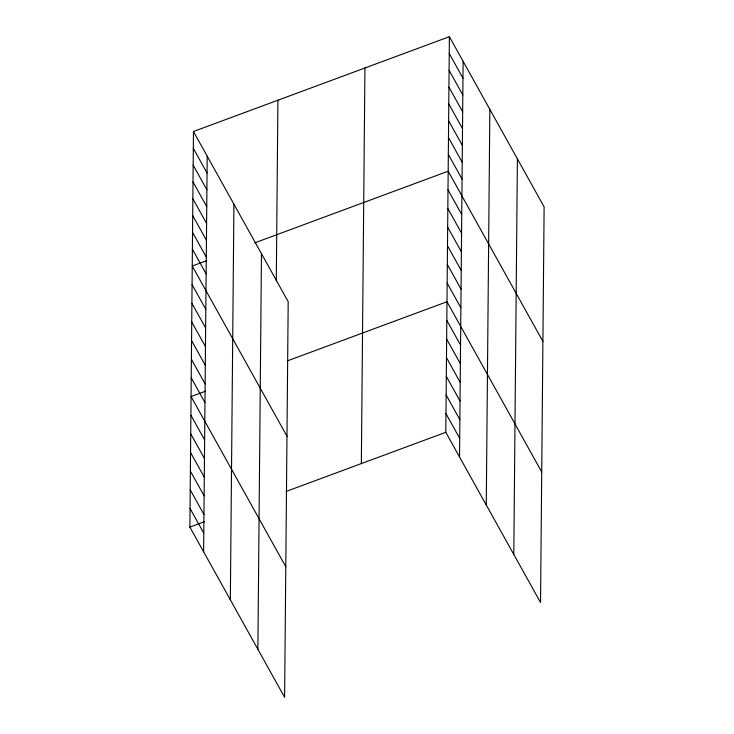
<?xml version="1.0" encoding="UTF-8"?>
<svg xmlns="http://www.w3.org/2000/svg" width="734" height="734" viewBox="0 0 734 734"><rect width="100%" height="100%" fill="white"/><g stroke="black" fill="none" stroke-linecap="round" stroke-linejoin="round"><path stroke-width="1.1" d="M193.464 131.505L288.196 301.702L284.608 697.3L189.877 527.104L193.464 131.505L449.392 36.7L544.123 206.896L540.536 602.495L445.804 432.298L449.392 36.7M203.612 551.775L207.199 156.177M230.338 599.797L233.926 204.199M257.882 649.278L261.469 253.68M276.287 280.801L277.92 100.219M361.348 463.585L364.936 67.987M459.53 456.97L463.126 61.372M486.266 504.992L489.853 109.394M513.8 554.473L517.397 158.874M206.841 260.598L192.244 266.011L286.976 436.207M254.808 242.835L448.171 171.206L542.903 341.402M205.658 391.149L191.06 396.553L285.792 566.758M287.333 360.889L446.988 301.747L541.72 471.953M189.877 527.104L204.474 521.691M286.15 491.441L445.804 432.298M449.236 53.509L462.971 78.189M449.089 70.326L462.815 94.998M448.933 87.135L462.668 111.816M448.777 103.953L462.512 128.624M448.63 120.761L462.365 145.433M448.474 137.579L462.209 162.251M448.318 154.388L462.053 179.059M447.997 189.849L461.732 214.521M447.832 208.502L461.567 233.173M447.667 227.155L461.392 251.826M447.492 245.798L461.227 270.47M447.327 264.451L461.053 289.123M447.153 283.104L460.888 307.775M446.813 320.4L460.548 345.072M446.648 339.044L460.383 363.725M446.474 357.697L460.209 382.368M446.309 376.349L460.044 401.021M446.144 394.993L459.869 419.664M445.969 413.646L459.704 438.317M193.317 148.314L207.043 172.995M193.161 165.132L206.896 189.803M193.005 181.94L206.74 206.612M192.858 198.758L206.593 223.43M192.703 215.567L206.438 240.238M192.556 232.384L206.282 257.056M192.4 249.193L206.135 273.865M192.079 284.654L205.814 309.326M191.904 303.307L205.639 327.979M191.739 321.96L205.474 346.632M191.574 340.604L205.3 365.275M191.4 359.256L205.135 383.928M191.235 377.9L204.96 402.581M190.895 415.205L204.63 439.877M190.721 433.849L204.456 458.53M190.556 452.502L204.291 477.173M190.381 471.155L204.116 495.826M190.216 489.798L203.951 514.47M190.051 508.451L203.777 533.123"/></g></svg>
